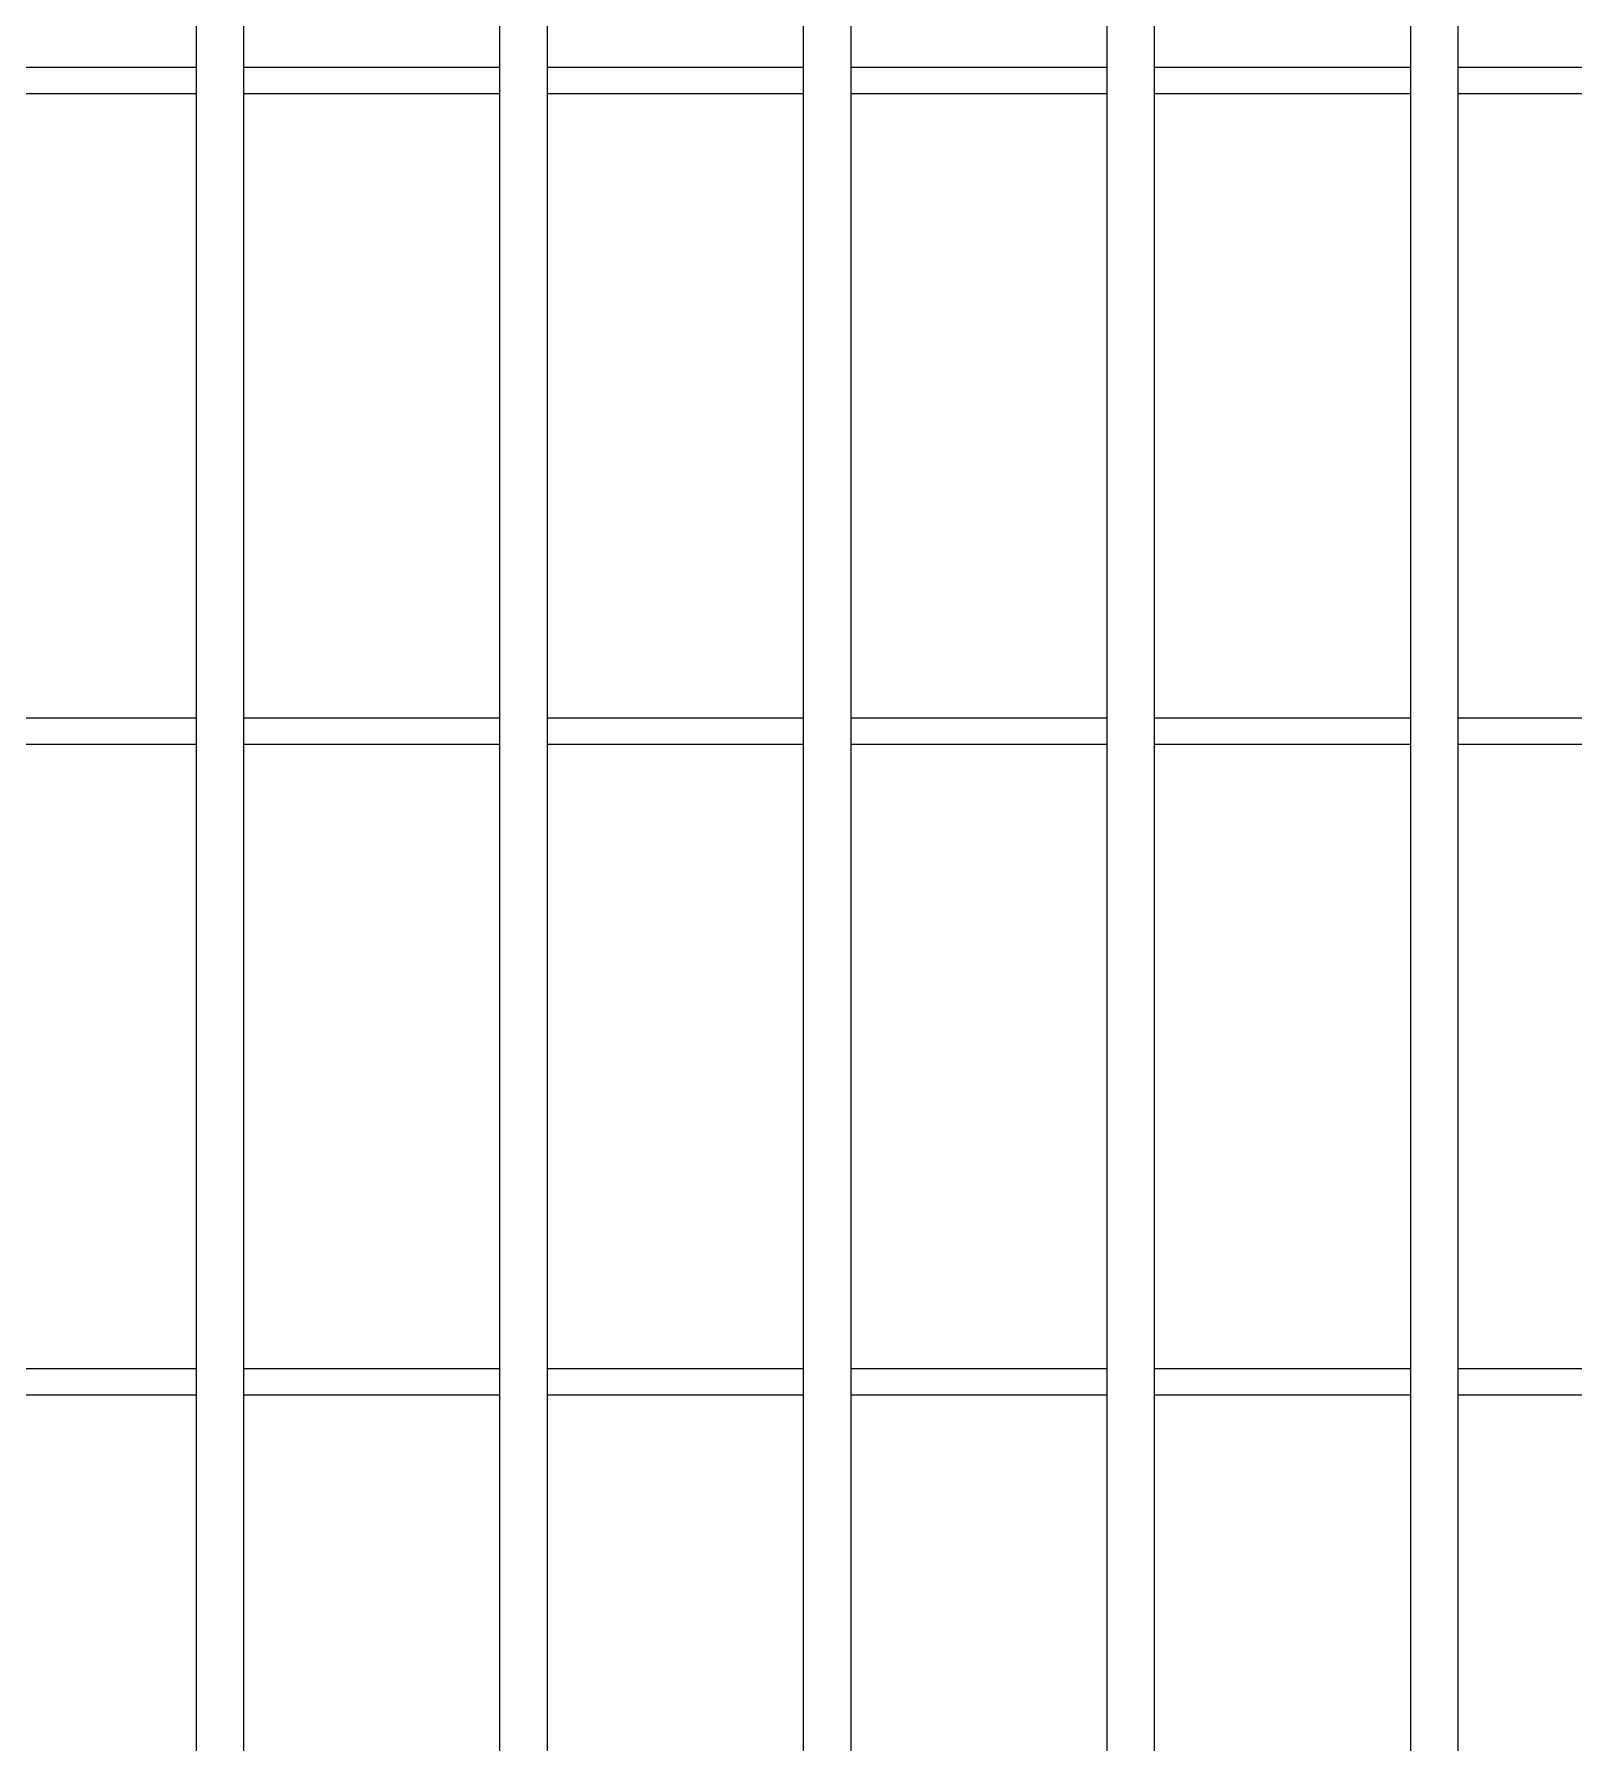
# Model space of a CAD drawing. Header units: millimetres. Extents: x -65574 to 111613, y -106550 to -50518.
# Drawn here: x 19476 to 20185, y -93969 to -93181 of the extents above; entities that cross this region are included whole.
import ezdxf

# ---------------------------------------------------------------- set-up
doc = ezdxf.new("R2010")
doc.units = ezdxf.units.MM

# ---------------------------------------------------------------- blocks, each defined once
blk = doc.blocks.new('*U30')
blk.add_wipeout([(-11, 5450), (11, 5450), (11, -3000), (-11, -3000)])
at = {"ltscale": 100}
blk.add_lwpolyline([(11, 5450), (-11, 5450), (-11, -3000), (11, -3000)], close=True, dxfattribs=at)
blk = doc.blocks.new('*U31')
at = {"color": 0, "linetype": 'ByBlock', "lineweight": -2, "transparency": 16777216}
for p in [(700, 0), (840, 0), (980, 0), (1120, 0), (1260, 0)]:
    blk.add_blockref('*U30', p, dxfattribs=at)
blk = doc.blocks.new('*U166')
at = {"lineweight": 15}
blk.add_lwpolyline([(-950, 6), (-950, -6), (950, -6), (950, 6)], close=True, dxfattribs=at)
blk = doc.blocks.new('*U167')
at = {"color": 0, "linetype": 'ByBlock', "lineweight": -2, "transparency": 16777216}
for p in [(0, -22200), (0, -22500), (0, -22800)]:
    blk.add_blockref('*U166', p, dxfattribs=at)

msp = doc.modelspace()

# ---------------------------------------------------------------- block references
at = {"color": 0, "lineweight": -2}
msp.add_blockref('*U167', (19761.65, -71002.79), dxfattribs=at)

# ---------------------------------------------------------------- next in the draw order: block references
at = {"color": 0}
msp.add_blockref('*U31', (18861.15, -98002.79), dxfattribs=at)

doc.saveas('drawing.dxf')
